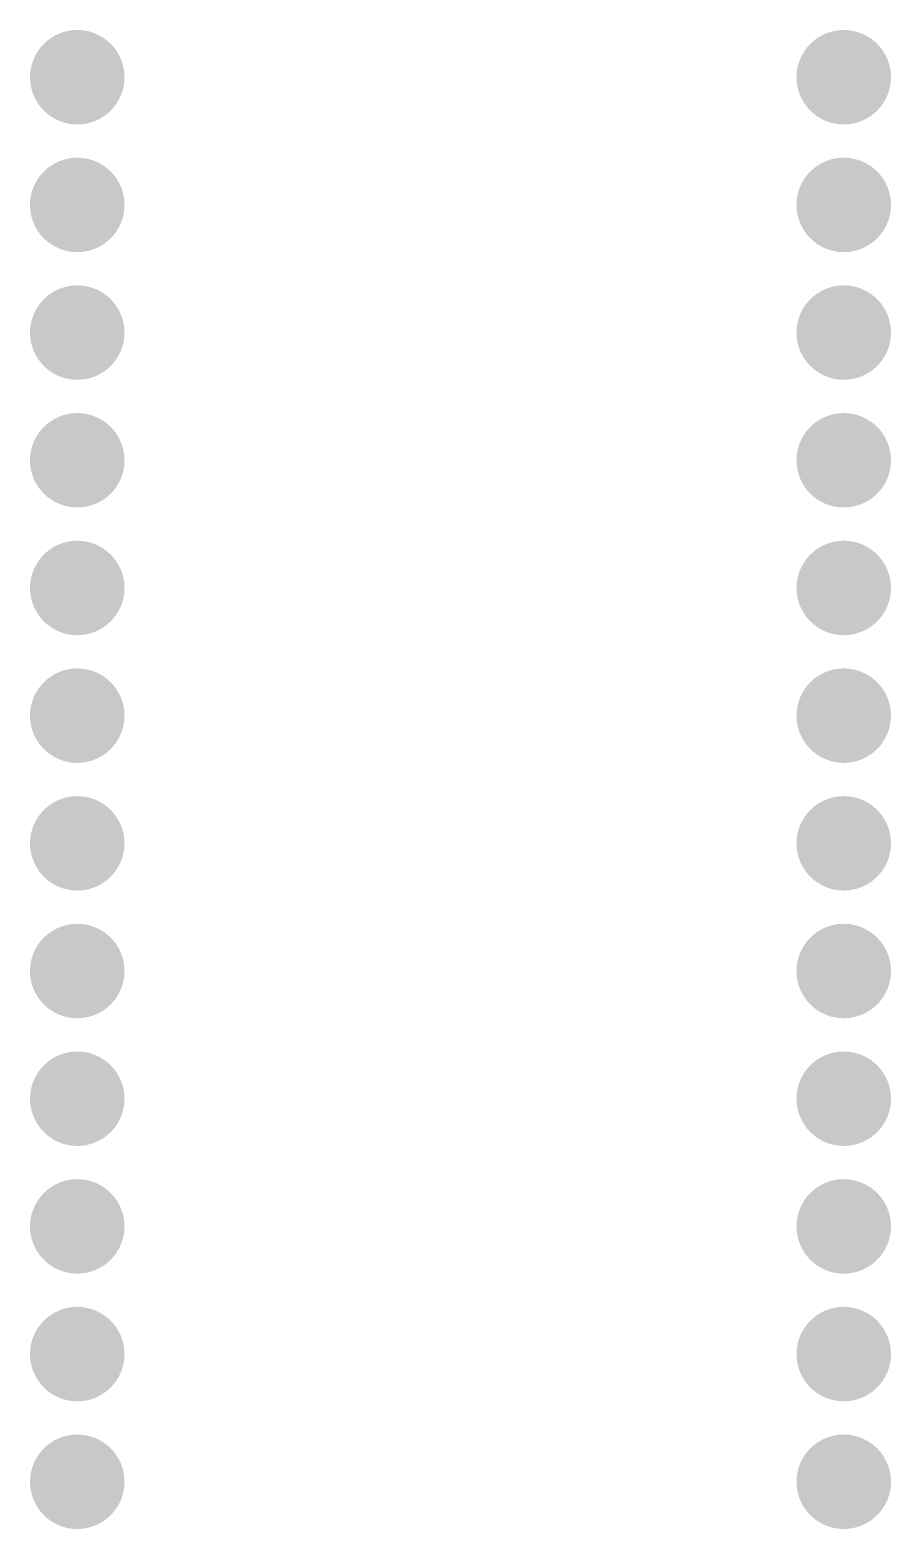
# Model space of a CAD drawing. Extents: x 0.3 to 17.4, y 0.3 to 30.1.
import ezdxf

# ---------------------------------------------------------------- set-up
doc = ezdxf.new("R2010")
doc.units = 0
doc.layers.add('17', color=110, linetype='CONTINUOUS')

# ---------------------------------------------------------------- blocks, each defined once
blk = doc.blocks.new('ROUNDP')
at = {"const_width": 0.5}
blk.add_lwpolyline([(0, -0.25, 1), (0, 0.25, 1), (0, -0.25)], format="xyb", dxfattribs=at)

msp = doc.modelspace()

# ---------------------------------------------------------------- block references
at = {"layer": '17', "xscale": 1.8796, "yscale": 1.8796}
for p in [(1.27, 29.21), (1.27, 29.21), (1.27, 26.67), (1.27, 26.67), (1.27, 24.13), (1.27, 24.13), (1.27, 21.59), (1.27, 21.59), (1.27, 19.05), (1.27, 19.05), (1.27, 16.51), (1.27, 16.51), (1.27, 13.97), (1.27, 13.97), (1.27, 11.43), (1.27, 11.43), (1.27, 8.89), (1.27, 8.89), (1.27, 6.35), (1.27, 6.35), (1.27, 3.81), (1.27, 3.81), (1.27, 1.27), (1.27, 1.27)]:
    msp.add_blockref('ROUNDP', p, dxfattribs=at)
at = {"layer": '17', "xscale": 1.8796, "yscale": 1.8796, "rotation": 180}
for p in [(16.51, 29.21), (16.51, 29.21), (16.51, 26.67), (16.51, 26.67), (16.51, 24.13), (16.51, 24.13), (16.51, 21.59), (16.51, 21.59), (16.51, 19.05), (16.51, 19.05), (16.51, 16.51), (16.51, 16.51), (16.51, 13.97), (16.51, 13.97), (16.51, 11.43), (16.51, 11.43), (16.51, 8.89), (16.51, 8.89), (16.51, 6.35), (16.51, 6.35), (16.51, 3.81), (16.51, 3.81), (16.51, 1.27), (16.51, 1.27)]:
    msp.add_blockref('ROUNDP', p, dxfattribs=at)

doc.saveas('drawing.dxf')
